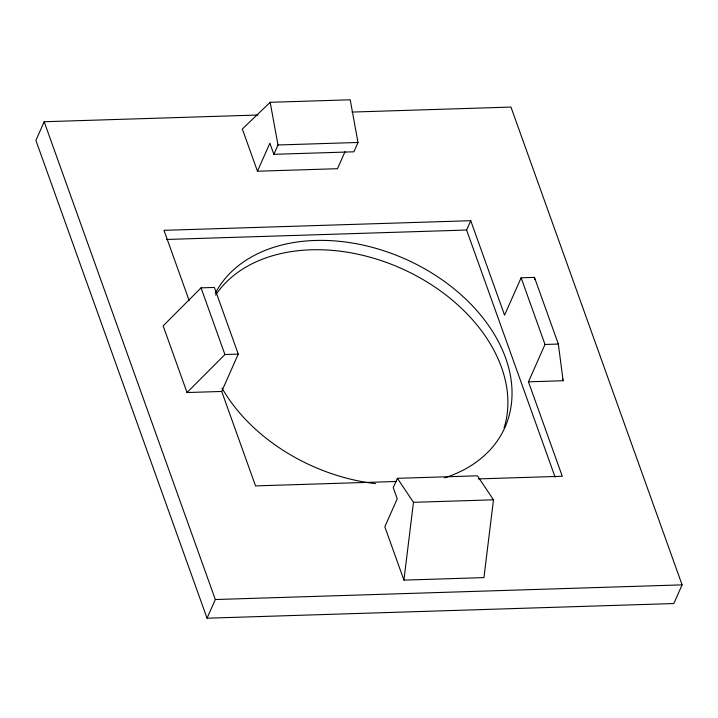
<?xml version="1.0" encoding="UTF-8"?>
<svg xmlns="http://www.w3.org/2000/svg" width="718" height="718" viewBox="0 0 718 718"><rect width="100%" height="100%" fill="white"/><g stroke="black" fill="none" stroke-linecap="round" stroke-linejoin="round"><path stroke-width="1.08" d="M403.92 580.117L413.469 502.322L397.386 478.323L477.407 475.81L493.49 499.809L483.941 577.604L403.92 580.117L384.821 526.788L397.233 498.777L393.249 487.666L397.386 478.323M257.977 115.024L44.175 121.737L35.9 140.414L207.044 618.207L673.825 603.542L682.1 584.865L510.956 107.072L352.008 112.071M257.457 171.216L269.869 143.205L273.854 154.316L353.875 151.803L358.013 142.469L350.204 99.793L270.183 102.306L242.334 128.998L257.457 171.216L337.478 168.703L345.017 151.695M273.854 154.316L277.992 144.982L270.183 102.306M221.709 391.454L238.259 354.1L214.377 287.433L201.04 287.855L163.148 325.873L187.03 392.54L221.709 391.454L255.536 485.898L396.596 481.473M207.044 618.207L215.319 599.53L44.175 121.737M555.113 477.156L466.601 230.038L470.739 220.704L164 230.334L189.184 300.645M478.314 478.906L562.284 476.267L528.448 381.823L563.127 380.728L558.335 344.048L534.461 277.381L521.124 277.803L504.566 315.148L470.739 220.704M528.448 381.823L544.998 344.469L521.124 277.803M187.03 392.54L224.922 354.521L238.259 354.1M277.992 144.982L358.013 142.469M166.576 239.462L466.601 230.038M544.998 344.469L558.335 344.048M413.469 502.322L493.49 499.809M215.319 599.53L682.1 584.865M562.382 378.646L563.127 380.728M201.04 287.855L224.922 354.521M534.461 277.381L534.748 279.607M215.615 295.089A159.656 113.48 23.9 0 1 403.857 269.591A159.656 113.48 23.9 0 1 504.072 428.036M215.238 293.384A159.656 113.48 23.9 0 1 453.246 288.16A159.656 113.48 23.9 0 1 444.621 477.847M375.487 483.636A159.656 113.48 23.9 0 1 222.006 388.088"/></g></svg>
